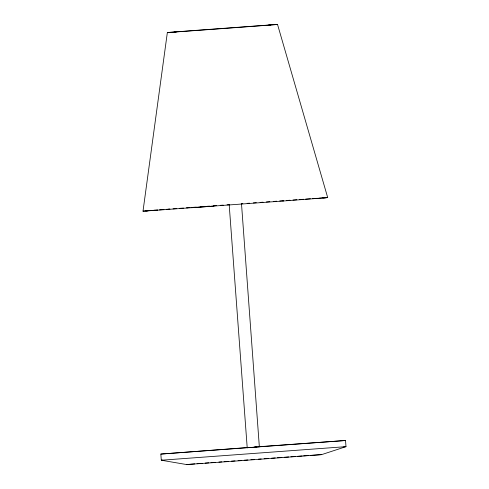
<?xml version="1.0" encoding="UTF-8"?>
<svg xmlns="http://www.w3.org/2000/svg" width="489" height="489" viewBox="0 0 489 489"><rect width="100%" height="100%" fill="white"/><g stroke="black" fill="none" stroke-linecap="round" stroke-linejoin="round"><path stroke-width="0.73" d="M147.929 210.845L143.008 211.162L167.348 32.543L170.074 32.323M250.179 447.349L160.844 454.073L161.297 460.228L186.584 464.55L238.229 460.87L321.609 454.629L345.992 446.653L345.54 440.503L259.17 446.689M274.806 24.676L277.532 24.45L327.703 197.593L315.374 198.577M143.008 211.162L146.773 210.845M323.938 197.911L326.463 197.684M229.188 204.708L247.208 447.728M241.505 203.803L259.347 446.836L247.037 447.741M345.54 440.503L160.844 454.073M162.574 460.112L161.297 460.228L345.992 446.653L343.755 446.793M186.584 464.55L194.799 463.89M168.876 32.408L175.135 31.926M269.745 25.067L276.004 24.584M145.563 210.936L151.052 210.514M152.073 210.429L155.337 210.178M174.053 32.005L194.365 30.477M250.515 26.516L270.827 24.994M154.243 210.258L157.55 210.013M159.475 209.86L163.962 209.518M166.205 209.347L169.353 209.115M168.448 209.182L169.952 209.066M173.051 208.84L176.755 208.558M179.707 208.338L183.461 208.057M186.382 207.843L187.862 207.727M282.85 201.028L316.469 198.497M247.789 447.679L249.983 447.514M197.024 463.719L202.22 463.327M205.184 463.101L208.797 462.826M210.961 462.667L215.294 462.343M193.723 30.526L260.435 25.636M209.488 29.542L251.157 26.473M187.214 207.776L190.111 207.562M193.112 207.342L196.34 207.098M200.142 206.816L203.179 206.59M206.981 206.309L209.61 206.113M213.406 205.838L216.438 205.612M220.227 205.331L223.259 205.111M227.049 204.83L229.365 204.659M241.248 203.785L242.825 203.668M247.165 203.357L249.573 203.173M253.32 202.898L256.315 202.684M283.492 200.979L156.511 210.252M254.671 447.019L256.921 446.854M218.907 462.074L221.835 461.854M224.035 461.689L228.43 461.365M231.358 461.151L235.02 460.876M238.051 460.656L241.835 460.375M244.109 460.204L247.892 459.929M250.924 459.703L254.628 459.434M258.284 459.165L261.205 458.951M264.127 458.737L268.504 458.413M259.586 25.703L269.47 24.994M175.404 32.005L209.775 29.517M299.69 199.543L303.596 199.261M305.668 199.115L310.411 198.772M312.685 198.613L314.195 198.503M260.062 202.409L263.064 202.189M266.389 201.951L269.818 201.7M273.565 201.425L276.75 201.199M279.708 200.979L283.406 200.716M286.309 200.502L290.063 200.233M293.021 200.019L296.805 199.744M191.737 207.721L213.938 206.107M254.641 447.172L256.138 447.062M271.462 458.199L275.203 457.93M277.446 457.765L281.927 457.441M284.17 457.276L288.663 456.952M290.912 456.787L295.411 456.463M297.66 456.298L302.135 455.98M303.614 455.876L308.779 455.503M310.258 455.4L321.609 454.629M268.418 25.073L277.532 24.45M176.456 31.926L167.348 32.543M313.137 198.583L317.587 198.271M318.706 198.192L323.969 197.825M146.743 210.93L157.574 210.172M274.121 24.676L276.297 24.542M168.583 32.457L170.759 32.323M322.777 197.911L327.703 197.593"/></g></svg>
